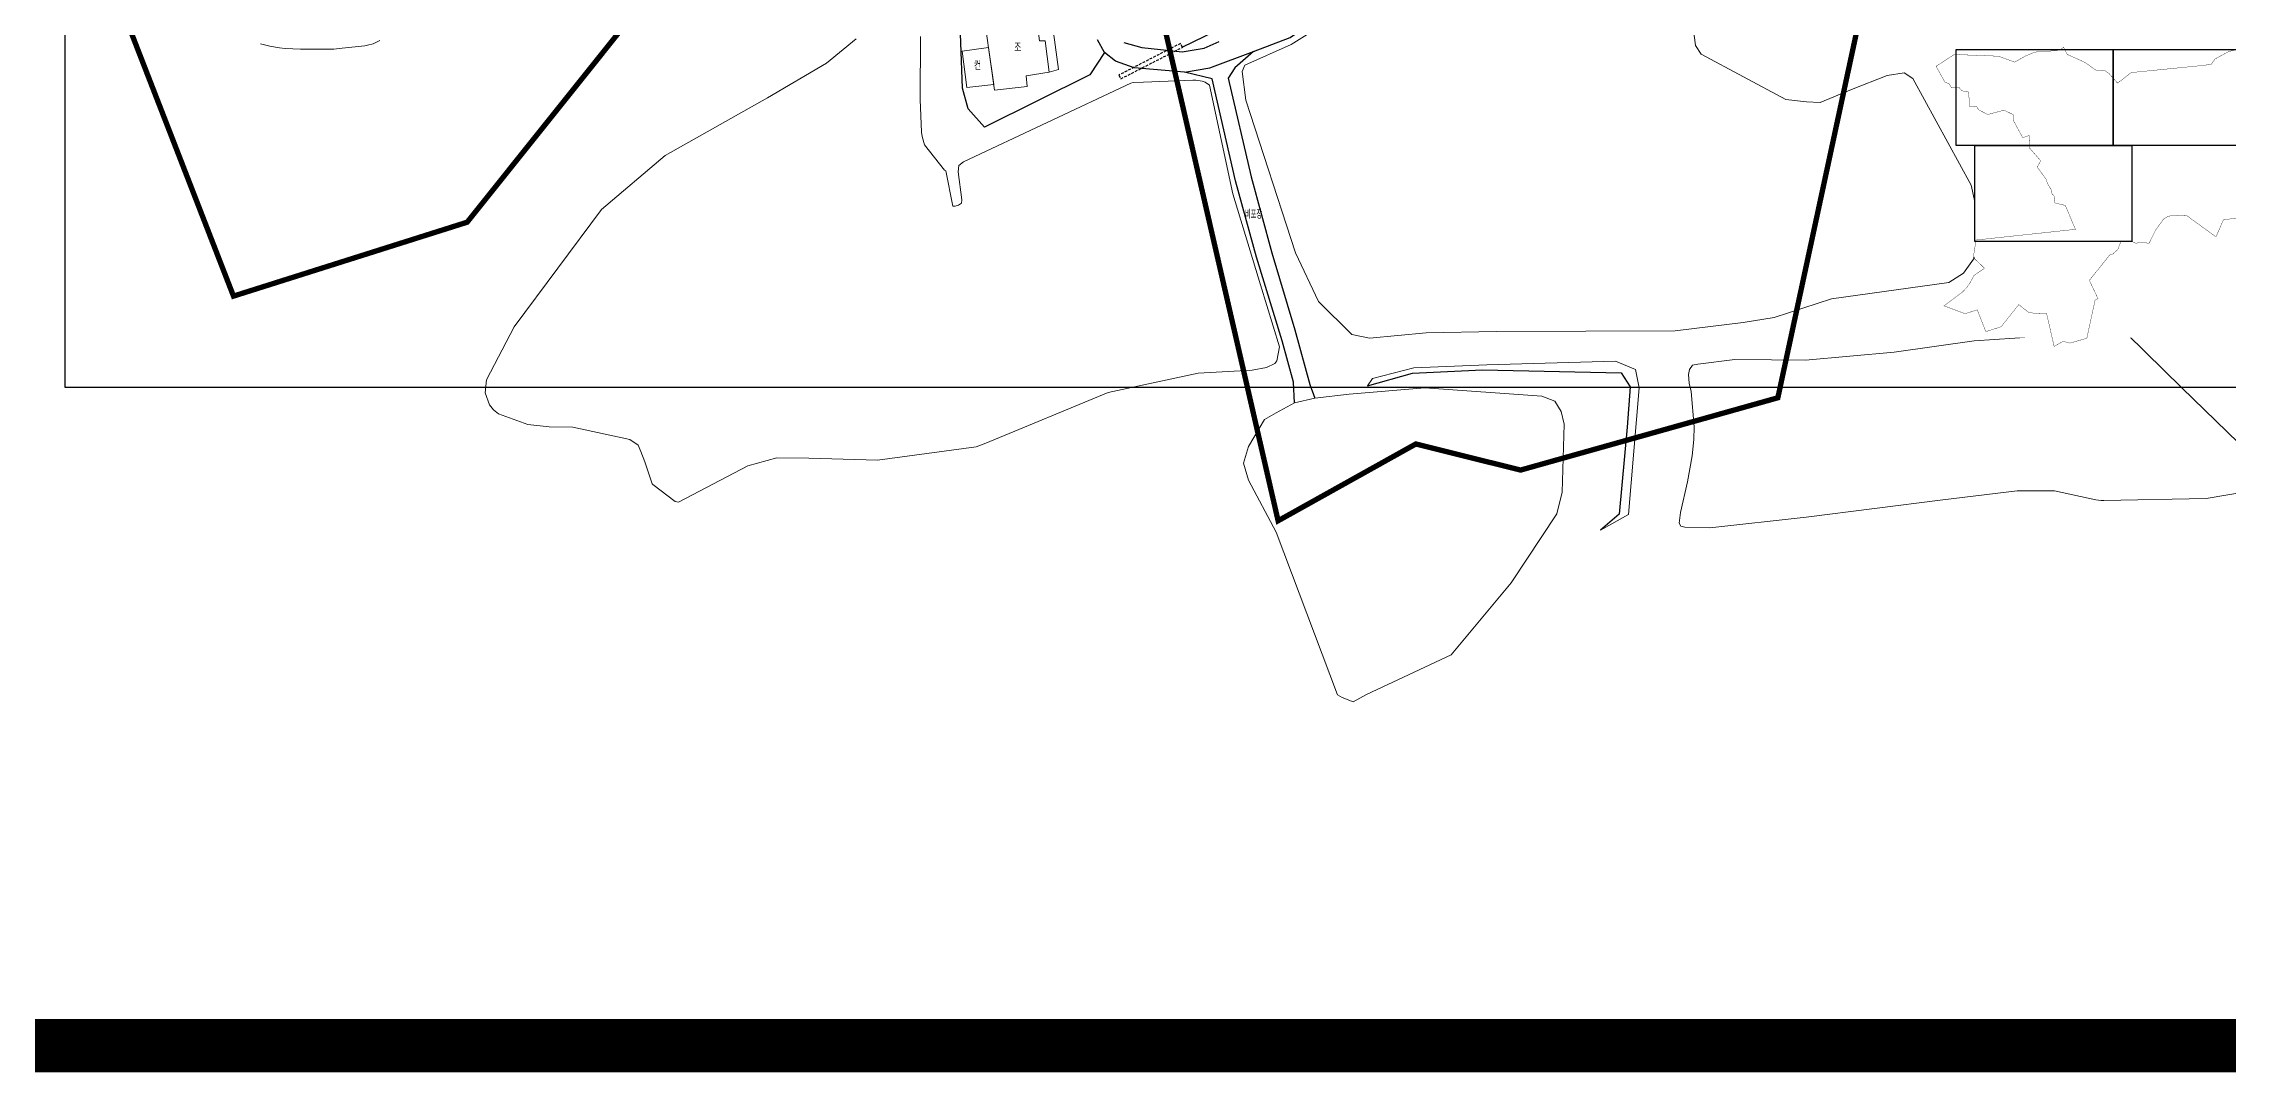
# Model space of a CAD drawing. Extents: x 120542 to 122291, y 586607 to 587713.
# Drawn here: x 120854.9 to 121264.2, y 586606.7 to 586799.4 of the extents above; entities that cross this region are included whole.
import ezdxf

# ---------------------------------------------------------------- set-up
doc = ezdxf.new("R2010")
doc.units = 0
doc.header["$MEASUREMENT"] = 0
doc.set_wipeout_variables(frame=1)
doc.linetypes.add('DASHED', pattern=[0.75, 0.5, -0.25])
doc.linetypes.add('PHANTOM2', pattern=[1.25, 0.625, -0.125, 0.125, -0.125, 0.125, -0.125])
for name, color, linetype in [('_조사구역', 6, 'Continuous'), ('도로_비포장', 27, 'Continuous'), ('도로_콘크리트', 7, 'Continuous'), ('석축_상단', 25, 'SUKCHUK'), ('수로(관)', 144, 'DASHED'), ('수로(유형)', 144, 'Continuous'), ('지형_상단', 7, 'SUNGJEULTO'), ('지형_하단', 7, 'Continuous'), ('현황 텍스트', 7, 'Continuous')]:
    doc.layers.add(name, color=color, linetype=linetype)
for name, color, linetype, lineweight in [('건물', 7, 'Continuous', 20), ('바닥재질', 254, 'Continuous', 20), ('밭', 3, 'Continuous', 18), ('석축_하단', 30, 'Continuous', 18)]:
    doc.layers.add(name, color=color, linetype=linetype, lineweight=lineweight)
doc.styles.add('GHS', font='simplex.shx', dxfattribs={"bigfont": 'ngsw.shx'})
doc.styles.add('sks-ghs', font='romans.shx', dxfattribs={"bigfont": 'ghs.shx'})
doc.linetypes.add('SUKCHUK', pattern='A,1,["V",sks-ghs,S=0.5,R=0,X=0.5,Y=0],0.25,["V",sks-ghs,S=0.5,R=0,X=0.5,Y=0],0.25,["V",sks-ghs,S=0.5,R=0,X=0.5,Y=0],1', length=2.5)
doc.linetypes.add('SUNGJEULTO', pattern='A,0.25,["|",sks-ghs,S=0.3,R=0,X=0.5,Y=0.1],0.55,["|",sks-ghs,S=0.15,R=0,X=0.5,Y=0.05],0.25', length=1.05)

msp = doc.modelspace()

# ---------------------------------------------------------------- linework, layer by layer
at = {"color": 0, "const_width": 10}
msp.add_lwpolyline([(120547.18, 587708.18), (122285.63, 587708.18), (122285.63, 586611.66), (120547.18, 586611.66)], close=True, dxfattribs=at)
msp.add_lwpolyline([(120547.18, 587708.18), (122285.63, 587708.18), (122285.63, 586611.66), (120547.18, 586611.66)], close=True, dxfattribs=at)
msp.add_lwpolyline([(120859, 586735), (120859, 587010), (121309, 587010), (121309, 586735), (120859, 586735)])
at = {"layer": '_조사구역', "color": 1, "linetype": 'PHANTOM2', "ltscale": 10, "const_width": 1, "flags": 128}
msp.add_lwpolyline([(120942.73, 587386.16), (120969.77, 587373.17), (120970.39, 587355.26), (120996.29, 587307.6), (121014.99, 587313.66), (121016.02, 587277.86), (121047.83, 587241.4), (121037.77, 587223.26), (121063.21, 587189.12), (121067.26, 587176.25), (121077.98, 587158.53), (121078.75, 587148.73), (121085.96, 587140.35), (121088.79, 587120.65), (121118.55, 587113.52), (121147.24, 587044.94), (120862.79, 587014.52), (120854.87, 586964.35), (120887.03, 586933.69), (120856.91, 586913.09), (120845.14, 586891.51), (120835.39, 586877.63), (120823.7, 586865.29), (120771.16, 586826.09), (120831.32, 586803.5), (120866.24, 586814.66), (120890.52, 586752.11), (120934.32, 586765.96), (120985.17, 586829.53), (121013.59, 586807.2), (121028.45, 586804.98), (121064.67, 586804.08), (121086.32, 586710.01), (121112.13, 586724.4), (121131.77, 586719.51), (121179.99, 586733.06), (121203.55, 586842.49), (121212.05, 586846.4), (121187.19, 586899.13), (121247.41, 586973.95), (121253.28, 586973.7), (121268.7, 586987.04), (121277.57, 587010.52), (121307.56, 587010.67), (121320.26, 587005.27), (121334.53, 587007.69), (121358.36, 587005.3), (121377.01, 587042.97), (121399.54, 587073.97), (121413.69, 587082.99), (121464.57, 587085.36), (121492.22, 587065.33), (121549.85, 587023.61), (121571.25, 587072.4), (121627.06, 587079.46), (121687.79, 587127.69), (121765.91, 587161.14), (121787.7, 587076.86), (121871.05, 586990.75), (121916.73, 586900.5), (122030.17, 586949.19), (122128.5, 586978.21), (122124.52, 587047.59), (122116.24, 587072.33), (122123.19, 587086.44), (122112.92, 587128.07), (122080.89, 587161.55), (122095.32, 587225.96), (122094.86, 587283.94), (122081.68, 587322.9), (122092.65, 587349.17), (122097.02, 587360.59), (122084.13, 587404.24), (122073.39, 587425.61), (122076.86, 587447.62), (122074.44, 587460.5), (122072.5, 587470.82), (122059.86, 587484.02), (122048.86, 587494.28), (122045.6, 587510.39), (122000.94, 587515.2), (121855.6, 587433.14), (121827.86, 587452.06), (121811.36, 587382.45), (121746.85, 587366.99), (121710.16, 587366.44), (121625.79, 587365.18), (121668.35, 587429.01), (121684.54, 587454.25), (121695.8, 587469.72), (121717.52, 587499.53), (121656.51, 587568.96), (121635.67, 587565.59), (121586.87, 587554.29), (121547.43, 587532.99), (121536.15, 587517.51), (121511.71, 587514.18), (121307.18, 587493.88), (121267.91, 587463.58), (121243.76, 587490.95), (121232.41, 587498.91), (121205.85, 587500.55), (121174.8, 587522.94), (121143.22, 587537.24), (121123.8, 587545.84), (121113.64, 587566.46), (121103.26, 587558.24), (121056.07, 587553.66), (121033.41, 587552.73), (121024.03, 587549.68), (121003.93, 587541.06), (120973.53, 587523.84), (120933.05, 587538.5), (120929.86, 587539.23), (120929.58, 587539.29), (120922.09, 587540.99), (120800.6, 587545.64), (120748.17, 587511.92), (120773.67, 587466.36), (120785.63, 587461.4), (120792.72, 587449.91), (120813.97, 587451.16), (120822.53, 587441.61), (120841.91, 587438.02), (120843.52, 587397.73), (120864.66, 587397.07), (120869.81, 587387.35), (120896.01, 587373.79)], close=True, dxfattribs=at)
at = {"layer": '건물'}
for points in [[(121039.31, 586791.41), (121033.17, 586790.72), (121031.53, 586802.2), (121041.13, 586803.33), (121041.61, 586799.96), (121042.68, 586799.94), (121043.42, 586794.08), (121039.07, 586793.39), (121039.31, 586791.41)], [(121045.18, 586794.57), (121043.42, 586794.08), (121042.68, 586799.94), (121041.61, 586799.96), (121041.13, 586803.33), (121043.9, 586803.83), (121045.18, 586794.57)]]:
    msp.add_lwpolyline(points, dxfattribs=at)
msp.add_lwpolyline([(121032.03, 586798.67), (121027.1, 586798.04), (121027.97, 586791.18), (121033.02, 586791.79)], close=True, dxfattribs=at)
at = {"layer": '도로_비포장'}
for p, q in [((121081.68, 586797.97, 596.39), (121078.21, 586794.88, 597.18)), ((121081.68, 586797.97, 596.39), (121081.68, 586797.97, 596.39)), ((121073.93, 586792.8, 597.18), (121068.79, 586794.08, 597.9)), ((121078.34, 586773.73, 597.27), (121073.93, 586792.8, 597.18)), ((121078.21, 586794.88, 597.18), (121076.98, 586792.95, 597.18)), ((121076.98, 586792.95, 597.18), (121081.25, 586774.46, 597.27)), ((121082.27, 586759.4, 597.33), (121078.34, 586773.73, 597.27)), ((121081.25, 586774.46, 597.27), (121085.15, 586760.21, 597.34)), ((121087.11, 586743.73, 597.41), (121082.27, 586759.4, 597.33)), ((121085.15, 586760.21, 597.34), (121089.46, 586745.82, 597.4)), ((121089.21, 586735.98, 597.44), (121087.11, 586743.73, 597.41)), ((121089.46, 586745.82, 597.4), (121092.27, 586735.57, 597.45)), ((121089.42, 586732.09, 597.45), (121089.21, 586735.98, 597.44)), ((121092.27, 586735.57, 597.45), (121093.2, 586733.01, 597.46))]:
    msp.add_line(p, q, dxfattribs=at)
at = {"layer": '도로_콘크리트'}
for points in [[(121068.79, 586794.08), (121073.51, 586794.87), (121081.68, 586797.97), (121088.61, 586800.6), (121093.85, 586804.14), (121097.9, 586808.02), (121100.53, 586810.77), (121106.42, 586818.08), (121112.62, 586825.4), (121116.14, 586830.78), (121120.21, 586838.25), (121122.45, 586843.12), (121124.03, 586848.79)], [(121068.79, 586794.08), (121059.35, 586794.91), (121055.83, 586796.15), (121053.76, 586797.73), (121052.49, 586800.13)], [(121057.41, 586799.65), (121060.77, 586798.72), (121068.36, 586797.9), (121072.46, 586798.6), (121075.3, 586799.83)]]:
    msp.add_lwpolyline(points, dxfattribs=at)
at = {"layer": '밭'}
for points in [[(120917.95, 586799.98), (120916.67, 586799.4), (120915.64, 586799.14), (120915.12, 586798.99), (120910.86, 586798.59), (120909.32, 586798.4), (120907.47, 586798.38), (120905.28, 586798.38), (120903.11, 586798.37), (120900.19, 586798.5), (120899.12, 586798.65), (120897.35, 586798.97), (120895.56, 586799.41)], [(121025.38, 586768.99), (121025.76, 586768.94), (121026.39, 586769.13), (121026.98, 586769.54), (121027.01, 586770.16), (121026.38, 586775.41), (121026.5, 586776.59), (121027.34, 586777.29), (121058.73, 586792.02), (121059.16, 586792.13), (121061.09, 586792.22), (121070.35, 586792.59), (121070.92, 586792.57), (121072.06, 586792.4), (121072.67, 586792.2), (121073.49, 586791.66), (121077.82, 586771.28), (121083.05, 586754.24), (121086.55, 586742.61), (121086.1, 586739.98), (121085.72, 586739.47), (121084.16, 586738.72), (121081.47, 586738.24), (121071.35, 586737.64), (121054.47, 586734.05), (121031.51, 586724.55), (121029.72, 586723.89), (121011.25, 586721.39), (120998.37, 586721.73), (120992.34, 586721.81), (120986.93, 586720.3), (120973.92, 586713.5), (120973.33, 586713.6), (120969.14, 586716.8), (120969, 586716.94), (120967.61, 586721.07), (120966.89, 586722.97), (120966.37, 586724.19), (120964.8, 586725.27), (120954.15, 586727.55), (120949.69, 586727.61), (120945.68, 586728.06), (120940.21, 586730.02), (120939.24, 586730.81), (120938.48, 586731.75), (120937.7, 586734), (120937.92, 586736.44), (120943.12, 586746.34), (120959.49, 586768.36), (120971.43, 586778.48), (120990.59, 586789.25), (121001.68, 586795.77), (121007.23, 586800.31)], [(121019.31, 586800.76), (121019.24, 586788.94), (121019.48, 586782.84), (121019.63, 586782.04), (121020.06, 586780.46), (121023.79, 586775.68), (121024.03, 586775.6), (121025.38, 586768.99)], [(121094.57, 586802.88), (121088.79, 586799.29), (121080.09, 586795.39), (121079.56, 586794.22), (121080.3, 586788.85), (121089.58, 586760.19), (121093.91, 586751.12), (121100.13, 586744.91), (121103.43, 586744.2), (121114.05, 586745.22), (121127.27, 586745.46), (121160.77, 586745.6), (121173.49, 586747.19), (121179.3, 586748.1), (121190.05, 586751.62)], [(121190.05, 586751.62), (121212.01, 586754.68), (121214.79, 586756.42), (121217.61, 586760.36), (121217.79, 586765.81), (121216.22, 586772.92), (121205.27, 586792.87), (121203.68, 586793.97), (121200.46, 586793.48), (121193.81, 586790.83), (121187.93, 586788.39), (121185.38, 586788.51), (121181.5, 586788.94), (121165.62, 586797.44), (121164.53, 586799.06), (121164.15, 586801.92)], [(121272.08, 586716.17), (121260.28, 586714.17), (121241.06, 586713.78), (121240.59, 586713.79), (121239.61, 586713.94), (121231.85, 586715.6), (121224.87, 586715.63), (121210.94, 586713.93), (121185.27, 586710.7), (121167.25, 586708.67), (121162.53, 586708.81), (121161.79, 586708.98), (121161.52, 586709.57), (121161.74, 586711.57), (121163.07, 586717.31), (121163.93, 586722.15), (121164.27, 586725.21), (121164.29, 586727.6), (121163.72, 586734.22), (121163.34, 586735.8), (121163.25, 586737.39), (121163.4, 586738.38), (121164, 586739.15), (121164.99, 586739.38), (121171.92, 586740.21), (121178.77, 586740.16), (121185.2, 586740.1), (121201.81, 586741.62), (121216.76, 586743.72), (121228.2, 586744.45), (121234.32, 586745.94), (121240.18, 586748.83), (121240.65, 586748.95), (121240.95, 586748.99), (121241.41, 586748.81), (121242, 586748.37), (121255.73, 586734.94), (121272.68, 586718.42)], [(121097.48, 586677.39), (121098.33, 586676.87), (121100.4, 586676.07), (121102.9, 586677.46), (121118.76, 586684.88), (121130.03, 586698.38), (121138.57, 586711.33), (121139.58, 586715.37), (121139.94, 586728.09), (121139.39, 586730.47), (121138.18, 586732.45), (121135.73, 586733.34), (121113.81, 586734.95), (121099.62, 586733.73), (121093.2, 586733.01), (121089.42, 586732.09), (121085.97, 586730.24), (121083.79, 586728.96), (121080.74, 586723.95), (121079.83, 586720.79), (121080.79, 586717.64), (121085.96, 586707.87), (121097.48, 586677.39)]]:
    msp.add_lwpolyline(points, dxfattribs=at)
at = {"layer": '석축_상단'}
for p, q in [((121103.06, 586735.32, 597.07), (121111.49, 586737.69, 596.23)), ((121111.49, 586737.69, 596.23), (121124.6, 586738.3, 594.95)), ((121124.6, 586738.3, 594.95), (121150.62, 586737.72, 593.61)), ((121150.62, 586737.72, 593.61), (121152.3, 586735.12, 593.68)), ((121152.3, 586735.12, 593.68), (121151.77, 586727.56, 593.88)), ((121151.77, 586727.56, 593.88), (121150.25, 586711.25, 592.88)), ((121150.25, 586711.25, 592.88), (121146.75, 586708.24, 592.66))]:
    msp.add_line(p, q, dxfattribs=at)
at = {"layer": '석축_하단'}
for p, q in [((121104.02, 586736.65, 593.45), (121111.73, 586738.65, 592.71)), ((121111.73, 586738.65, 592.71), (121125.46, 586739.25, 591.41)), ((121125.46, 586739.25, 591.41), (121149.54, 586739.91, 589.13)), ((121149.54, 586739.91, 589.13), (121153.3, 586738.38, 589.1)), ((121103.06, 586735.32, 597.07), (121104.02, 586736.65, 593.45)), ((121153.98, 586734.9, 589.07), (121152, 586711.2, 589.89)), ((121153.3, 586738.38, 589.1), (121153.98, 586734.9, 589.07)), ((121152, 586711.2, 589.89), (121146.75, 586708.24, 592.66))]:
    msp.add_line(p, q, dxfattribs=at)
at = {"layer": '수로(관)'}
msp.add_lwpolyline([(121068.01, 586799.45), (121056.49, 586793.54), (121056.85, 586792.83), (121068.38, 586798.74), (121068.01, 586799.45)], dxfattribs=at)
at = {"layer": '수로(유형)'}
msp.add_lwpolyline([(121078.45, 586803.61), (121068.38, 586798.74)], dxfattribs=at)
at = {"layer": '지형_상단', "ltscale": 2}
for p, q in [((121053.76, 586797.73, 599.42), (121051.06, 586793.59, 600.04)), ((121051.06, 586793.59, 600.04), (121031.28, 586783.75, 602.71)), ((121031.28, 586783.75, 602.71), (121031.28, 586783.75, 602.71))]:
    msp.add_line(p, q, dxfattribs=at)
at = {"layer": '지형_하단', "ltscale": 2}
for p, q in [((121027.17, 586791.08), (121026.32, 586814.97, 601.85)), ((121028.23, 586787.2), (121027.17, 586791.08)), ((121031.28, 586783.75, 602.71), (121028.23, 586787.2))]:
    msp.add_line(p, q, dxfattribs=at)

# ---------------------------------------------------------------- texts
at = {"layer": '바닥재질', "style": 'GHS', "width": 0.6}
msp.add_text('비포장', height=1.5, dxfattribs=at).set_placement((121080.1, 586766.62))
at = {"layer": '현황 텍스트', "style": 'GHS', "width": 0.75}
for s, p in [('컨', (121029.31, 586794.5)), ('조', (121036.84, 586797.89))]:
    msp.add_text(s, height=1.5, dxfattribs=at).set_placement(p)

# ---------------------------------------------------------------- next in the draw order: wipeouts: each hides what was drawn before it
msp.add_wipeout([(121272.3, 586798.33), (121213.39, 586798.33), (121213.39, 586780.33), (121216.89, 586780.33), (121216.89, 586744.33), (121246.35, 586744.33), (121246.35, 586780.33), (121272.3, 586780.33)]).translate(0, 0, 1219)

# ---------------------------------------------------------------- next in the draw order: linework, layer by layer
at = {"elevation": 566}
for points in [[(121213.39, 586780.33), (121213.39, 586798.33), (121242.85, 586798.33), (121242.85, 586780.33), (121213.39, 586780.33)], [(121242.85, 586780.33), (121242.85, 586798.33), (121272.3, 586798.33), (121272.3, 586780.33), (121242.85, 586780.33)], [(121216.89, 586762.33), (121216.89, 586780.33), (121246.35, 586780.33), (121246.35, 586762.33), (121216.89, 586762.33)]]:
    msp.add_lwpolyline(points, dxfattribs=at)
at = {"layer": '_조사구역', "color": 1, "linetype": 'PHANTOM2', "const_width": 0.0655, "elevation": 566, "flags": 128}
msp.add_lwpolyline([(121222.38, 586786.95), (121224.14, 586786.1), (121224.19, 586784.93), (121225.88, 586781.81), (121227.1, 586782.2), (121227.17, 586779.86), (121229.25, 586777.47), (121228.6, 586776.29), (121230.26, 586774.05), (121230.53, 586773.21), (121231.23, 586772.05), (121231.28, 586771.41), (121231.75, 586770.86), (121231.93, 586769.57), (121233.88, 586769.1), (121235.76, 586764.62), (121217.14, 586762.62), (121216.62, 586759.34), (121218.73, 586757.33), (121216.76, 586755.99), (121215.99, 586754.57), (121215.35, 586753.66), (121214.58, 586752.86), (121211.14, 586750.29), (121215.08, 586748.81), (121217.37, 586749.54), (121218.96, 586745.45), (121221.82, 586746.36), (121225.15, 586750.52), (121227.01, 586749.05), (121227.99, 586748.91), (121230.36, 586748.85), (121231.77, 586742.69), (121233.46, 586743.63), (121234.75, 586743.31), (121237.9, 586744.2), (121239.45, 586751.36), (121240, 586751.62), (121238.38, 586755.07), (121242.32, 586759.97), (121242.7, 586759.95), (121243.71, 586760.83), (121244.29, 586762.36), (121246.25, 586762.37), (121247.09, 586762.02), (121248.02, 586762.18), (121249.58, 586762.02), (121250.8, 586764.49), (121252.27, 586766.52), (121253.2, 586767.11), (121256.53, 586767.26), (121258.34, 586765.95), (121262.11, 586763.22), (121263.51, 586766.41), (121267.17, 586766.88), (121271.14, 586770.03), (121276.26, 586772.22), (121277.68, 586766.71), (121283.14, 586761.07), (121286.13, 586755.16), (121293.55, 586758.35), (121299.99, 586760.25), (121299.73, 586764.79), (121299.19, 586766.41), (121299.64, 586767.33), (121298.97, 586770.06), (121296.87, 586772.25), (121297.82, 586776.46), (121297.79, 586780.26), (121296.92, 586782.81), (121297.64, 586784.53), (121297.93, 586785.28), (121297.08, 586788.13), (121296.38, 586789.53), (121296.61, 586790.97), (121296.45, 586791.82), (121296.32, 586792.49), (121295.5, 586793.36), (121294.78, 586794.03), (121294.56, 586795.08), (121291.64, 586795.4), (121282.13, 586790.03), (121280.31, 586791.26), (121279.23, 586786.71), (121275.01, 586785.7), (121272.61, 586785.66), (121267.08, 586785.58), (121269.87, 586789.76), (121270.93, 586791.41), (121271.67, 586792.42), (121273.09, 586794.37), (121269.1, 586798.92), (121267.73, 586798.69), (121264.54, 586797.96), (121261.95, 586796.56), (121261.22, 586795.55), (121259.62, 586795.33), (121246.23, 586794), (121243.66, 586792.02), (121242.08, 586793.81), (121241.34, 586794.33), (121239.6, 586794.44), (121237.56, 586795.9), (121235.5, 586796.84), (121234.23, 586797.4), (121233.56, 586798.75), (121232.88, 586798.21), (121229.79, 586797.91), (121228.31, 586797.85), (121227.7, 586797.65), (121226.38, 586797.09), (121224.39, 586795.96), (121221.74, 586796.92), (121221.53, 586796.97), (121221.51, 586796.97), (121221.02, 586797.08), (121213.07, 586797.39), (121209.64, 586795.18), (121211.31, 586792.2), (121212.09, 586791.87), (121212.56, 586791.12), (121213.95, 586791.2), (121214.51, 586790.58), (121215.78, 586790.34), (121215.88, 586787.71), (121217.26, 586787.66), (121217.6, 586787.03), (121219.32, 586786.14)], close=True, dxfattribs=at)

doc.saveas('drawing.dxf')
